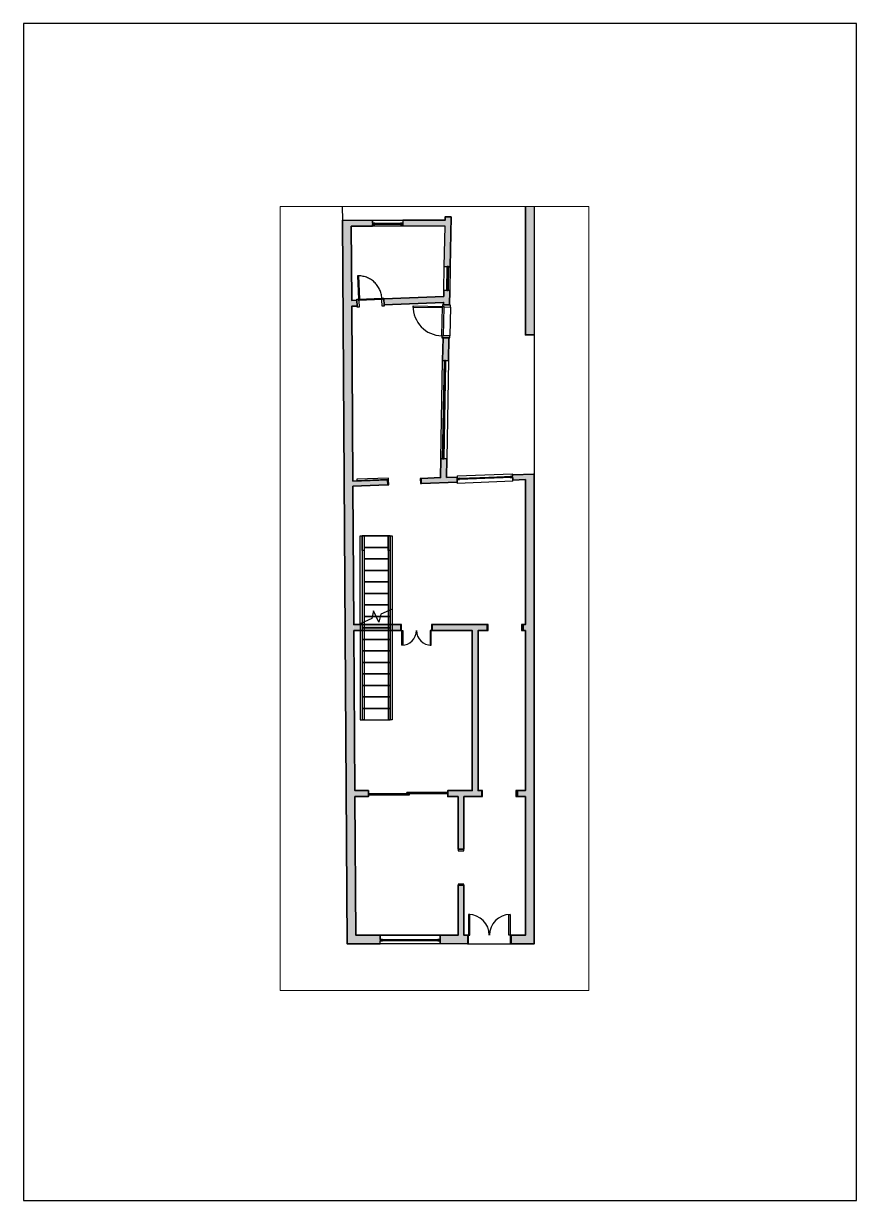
# Paper-space layout 'Layout1' of a CAD drawing. Header units: millimetres. Extents: x 64 to 274, y 59 to 356.
# The model-space entities are those that its viewports show. They can reach past a viewport. Long polylines and large blocks are cut down to what shows.
import ezdxf

# ---------------------------------------------------------------- set-up
doc = ezdxf.new("R2010")
doc.units = ezdxf.units.MM
doc.linetypes.add('Projeção', pattern=[396.875, 238.125, -158.75])
doc.layers.get('0').update_dxf_attribs({"color": 250, "lineweight": 25})
for name, color, linetype, lineweight in [('A-ALV-___-___-EXI', 250, 'Projeção', 25), ('A-ARV-___-___-EXI', 250, 'Continuous', 25), ('A-BLO-___-___-EXI', 250, 'Continuous', 25), ('A-CDA-___-___-EXI', 250, 'Projeção', 25), ('A-COB-___-___-EXI', 250, 'Continuous', 25), ('A-ESC-___-___-EXI', 250, 'Continuous', 25), ('A-JAN-___-___-EXI', 250, 'Continuous', 25), ('A-PAR-___-___-EXI', 250, 'Continuous', 25), ('A-PIL-___-___-EXI', 250, 'Continuous', 25), ('A-POR-___-___-EXI', 250, 'Continuous', 25), ('A-RMP-___-___-EXI', 250, 'Continuous', 25), ('A-VEG-___-___-EXI', 250, 'Continuous', 25), ('A-VIG-___-___-EXI', 250, 'Continuous', 25)]:
    doc.layers.add(name, color=color, linetype=linetype, lineweight=lineweight)

# ---------------------------------------------------------------- blocks, each defined once
blk = doc.blocks.new('SVG - A4-22434141-Não nomeada')
at = {"layer": 'A-ARV-___-___-EXI'}
for p, q in [((64.29, 356.5), (64.29, 59.5)), ((274.29, 356.5), (64.29, 356.5)), ((274.29, 59.5), (274.29, 356.5)), ((64.29, 59.5), (274.29, 59.5))]:
    blk.add_line(p, q, dxfattribs=at)
blk = doc.blocks.new('Tipo de corrimão superior - Corrimão superior_Interno_-22137037-Planta baixa - Térreo_')
at = {"layer": 'A-VEG-___-___-EXI', "color": 10}
for p, q in [((6283, 2948), (6283, 2998)), ((6283, 2998), (6651, 2998)), ((6651, 2998), (6651, 2948)), ((6651, 2948), (6283, 2948))]:
    blk.add_line(p, q, dxfattribs=at)
blk = doc.blocks.new('Tipo de corrimão superior - Corrimão superior_Interno_-V1-Planta baixa - Térreo_')
at = {"layer": 'A-ALV-___-___-EXI'}
for p, q in [((2011, 2948), (2011, 2998)), ((4458, 2998), (2011, 2998)), ((4481, 2948), (2011, 2948))]:
    blk.add_line(p, q, dxfattribs=at)
at = {"layer": 'A-VEG-___-___-EXI', "color": 10}
for p, q in [((4458, 2998), (4481, 2948)), ((6651, 2998), (4458, 2998)), ((6651, 2948), (6651, 2998)), ((6651, 2948), (4481, 2948))]:
    blk.add_line(p, q, dxfattribs=at)
blk = doc.blocks.new('Tipo de corrimão superior - Corrimão superior_Interno_-22137048-Planta baixa - Térreo_')
at = {"layer": 'A-VEG-___-___-EXI', "color": 10}
for p, q in [((6283, 2298), (6283, 2348)), ((6283, 2348), (6651, 2348)), ((6651, 2298), (6283, 2298)), ((6651, 2348), (6651, 2298))]:
    blk.add_line(p, q, dxfattribs=at)
blk = doc.blocks.new('Tipo de corrimão superior - Corrimão superior_Interno_-V2-Planta baixa - Térreo_')
at = {"layer": 'A-ALV-___-___-EXI'}
for p, q in [((2011, 2298), (2011, 2348)), ((4760, 2348), (2011, 2348)), ((4784, 2298), (2011, 2298))]:
    blk.add_line(p, q, dxfattribs=at)
at = {"layer": 'A-VEG-___-___-EXI', "color": 10}
for p, q in [((4760, 2348), (4784, 2298)), ((6651, 2348), (4760, 2348)), ((6651, 2298), (4784, 2298)), ((6651, 2298), (6651, 2348))]:
    blk.add_line(p, q, dxfattribs=at)
blk = doc.blocks.new('000_PORTA_DE_MADEIRA_MODULOSREVIT - Porta simples 75 cm-22162156-Planta baixa - Térreo_')
at = {"layer": 'A-CDA-___-___-EXI'}
for p, q in [((340, 105), (340, 845)), ((340, 845), (375, 845)), ((375, 845), (375, 105))]:
    blk.add_line(p, q, dxfattribs=at)
blk.add_arc((375, 105), 740, 90, 180, dxfattribs=at)
at = {"layer": 'A-COB-___-___-EXI'}
for p, q in [((-370, 105), (370, 105)), ((-370, 70), (-370, 105)), ((370, 70), (-370, 70)), ((370, 105), (370, 70))]:
    blk.add_line(p, q, dxfattribs=at)
at = {"layer": 'A-ESC-___-___-EXI'}
for p, q in [((-375, 105), (-415, 105)), ((-415, 105), (-415, 75)), ((-375, 65), (-375, 105)), ((-365, 65), (-375, 65)), ((-365, -95), (-365, 65)), ((375, 65), (365, 65)), ((365, 65), (365, -95)), ((415, 105), (375, 105)), ((375, 105), (375, 65)), ((415, 75), (415, 105)), ((-415, -75), (-415, -95)), ((-415, -95), (-365, -95)), ((365, -95), (415, -95)), ((415, -95), (415, -75))]:
    blk.add_line(p, q, dxfattribs=at)
blk = doc.blocks.new('020_SOLEIRA_PEITORIL_MODULOSREVIT - Filete-22162189-Planta baixa - Térreo_')
at = {"layer": 'A-RMP-___-___-EXI'}
for p, q in [((365, 17.5), (370, 17.5)), ((370, -17.5), (365, -17.5))]:
    blk.add_line(p, q, dxfattribs=at)
blk = doc.blocks.new('020_SOLEIRA_PEITORIL_MODULOSREVIT - Filete-22162191-Planta baixa - Térreo_')
at = {"layer": 'A-RMP-___-___-EXI'}
for p, q in [((-370, 65), (-370, 60)), ((365, 100), (370, 100)), ((360, -100), (-370, -100))]:
    blk.add_line(p, q, dxfattribs=at)
blk = doc.blocks.new('000_PORTA_DE_MADEIRA_MODULOSREVIT - Porta simples 60cm-22162269-Planta baixa - Térreo_')
at = {"layer": 'A-CDA-___-___-EXI'}
for p, q in [((265, -95), (265, -685)), ((300, -685), (300, -95)), ((265, -685), (300, -685))]:
    blk.add_line(p, q, dxfattribs=at)
blk.add_arc((300, -95), 590, 180, 270, dxfattribs=at)
at = {"layer": 'A-COB-___-___-EXI'}
for p, q in [((-295, -60), (295, -60)), ((-295, -95), (-295, -60)), ((295, -95), (-295, -95)), ((295, -60), (295, -95))]:
    blk.add_line(p, q, dxfattribs=at)
at = {"layer": 'A-ESC-___-___-EXI'}
for p, q in [((-340, 105), (-290, 105)), ((-340, 75), (-340, 105)), ((-290, 105), (-290, -55)), ((290, 105), (340, 105)), ((290, -55), (290, 105)), ((340, 105), (340, 75)), ((-340, -95), (-340, -75)), ((-300, -95), (-340, -95)), ((-290, -55), (-300, -55)), ((-300, -55), (-300, -95)), ((300, -55), (290, -55)), ((300, -95), (300, -55)), ((340, -95), (300, -95)), ((340, -75), (340, -95))]:
    blk.add_line(p, q, dxfattribs=at)
blk = doc.blocks.new('020_SOLEIRA_PEITORIL_MODULOSREVIT - Filete-22162286-Planta baixa - Térreo_')
at = {"layer": 'A-RMP-___-___-EXI'}
for p, q in [((290, 17.5), (295, 17.5)), ((295, -17.5), (290, -17.5))]:
    blk.add_line(p, q, dxfattribs=at)
blk = doc.blocks.new('000_JANELA_UMA_FOLHA_MODULOSREVIT - 000_JANELA_UMA_FOLHA_MODULOSREVIT-22247506-Planta baixa - Térreo_')
at = {"layer": 'A-VIG-___-___-EXI'}
for p, q in [((-240, 0), (-300, 0)), ((-300, 0), (-300, -30)), ((-240, 0), (-300, 0)), ((-300, 0), (-300, -30)), ((-300, 0), (300, 0)), ((-300, 0), (-300, -30)), ((-300, -30), (-240, -30)), ((-300, -30), (-240, -30)), ((300, -30), (-300, -30)), ((-245, 0), (245, 0)), ((245, -30), (-245, -30)), ((-240, -30), (-240, 0)), ((-240, -30), (-240, 0)), ((240, -10), (-240, -10)), ((-240, -10), (-240, -20)), ((-240, -20), (240, -20)), ((300, 0), (240, 0)), ((240, 0), (240, -30)), ((300, 0), (240, 0)), ((240, 0), (240, -30)), ((240, -20), (240, -10)), ((240, -30), (300, -30)), ((240, -30), (300, -30)), ((300, -30), (300, 0)), ((300, -30), (300, 0)), ((300, 0), (300, -30))]:
    blk.add_line(p, q, dxfattribs=at)
blk = doc.blocks.new('000_JANELA_UMA_FOLHA_MODULOSREVIT - 000_JANELA_UMA_FOLHA_MODULOSREVIT-22247543-Planta baixa - Térreo_')
at = {"layer": 'A-VIG-___-___-EXI'}
for p, q in [((-325, 0), (-385, 0)), ((-385, 0), (-385, -30)), ((-325, 0), (-385, 0)), ((-385, 0), (-385, -30)), ((-385, 0), (385, 0)), ((-385, 0), (-385, -30)), ((-385, -30), (-325, -30)), ((-385, -30), (-325, -30)), ((385, -30), (-385, -30)), ((-330, 0), (330, 0)), ((330, -30), (-330, -30)), ((-325, -30), (-325, 0)), ((-325, -30), (-325, 0)), ((325, -10), (-325, -10)), ((-325, -10), (-325, -20)), ((-325, -20), (325, -20)), ((385, 0), (325, 0)), ((325, 0), (325, -30)), ((385, 0), (325, 0)), ((325, 0), (325, -30)), ((325, -20), (325, -10)), ((325, -30), (385, -30)), ((325, -30), (385, -30)), ((385, -30), (385, 0)), ((385, -30), (385, 0)), ((385, 0), (385, -30))]:
    blk.add_line(p, q, dxfattribs=at)
blk = doc.blocks.new('000_JANELA_UMA_FOLHA_MODULOSREVIT - 000_JANELA_UMA_FOLHA_MODULOSREVIT-22246570-Planta baixa - Térreo_')
at = {"layer": 'A-VIG-___-___-EXI'}
for p, q in [((-695, 0), (-755, 0)), ((-755, 0), (-755, -30)), ((-695, 0), (-755, 0)), ((-755, 0), (-755, -30)), ((-755, 0), (755, 0)), ((-755, 0), (-755, -30)), ((-755, -30), (-695, -30)), ((-755, -30), (-695, -30)), ((755, -30), (-755, -30)), ((-700, 0), (700, 0)), ((700, -30), (-700, -30)), ((-695, -30), (-695, 0)), ((-695, -30), (-695, 0)), ((695, -10), (-695, -10)), ((-695, -10), (-695, -20)), ((-695, -20), (695, -20)), ((755, 0), (695, 0)), ((695, 0), (695, -30)), ((755, 0), (695, 0)), ((695, 0), (695, -30)), ((695, -20), (695, -10)), ((695, -30), (755, -30)), ((695, -30), (755, -30)), ((755, -30), (755, 0)), ((755, -30), (755, 0)), ((755, 0), (755, -30))]:
    blk.add_line(p, q, dxfattribs=at)
blk = doc.blocks.new('000_JANELA_UMA_FOLHA_MODULOSREVIT - 000_JANELA_UMA_FOLHA_MODULOSREVIT-22247616-Planta baixa - Térreo_')
at = {"layer": 'A-VIG-___-___-EXI'}
for p, q in [((-640, 0), (-700, 0)), ((-700, 0), (-700, -30)), ((-640, 0), (-700, 0)), ((-700, 0), (-700, -30)), ((-700, 0), (700, 0)), ((-700, 0), (-700, -30)), ((-700, -30), (-640, -30)), ((-700, -30), (-640, -30)), ((700, -30), (-700, -30)), ((-645, 0), (645, 0)), ((645, -30), (-645, -30)), ((-640, -30), (-640, 0)), ((-640, -30), (-640, 0)), ((640, -10), (-640, -10)), ((-640, -10), (-640, -20)), ((-640, -20), (640, -20)), ((700, 0), (640, 0)), ((640, 0), (640, -30)), ((700, 0), (640, 0)), ((640, 0), (640, -30)), ((640, -20), (640, -10)), ((640, -30), (700, -30)), ((640, -30), (700, -30)), ((700, -30), (700, 0)), ((700, -30), (700, 0)), ((700, 0), (700, -30))]:
    blk.add_line(p, q, dxfattribs=at)
blk = doc.blocks.new('020_SOLEIRA_PEITORIL_MODULOSREVIT - Peitoril-22247631-Planta baixa - Térreo_')
at = {"layer": 'A-RMP-___-___-EXI'}
for p, q in [((-700, 95), (700, 95)), ((-700, 95), (-700, 65)), ((700, 65), (700, 95)), ((-700, -65), (-700, -95)), ((700, -95), (-700, -95)), ((700, -95), (700, -65))]:
    blk.add_line(p, q, dxfattribs=at)
blk = doc.blocks.new('porta multiplas_original - Correr - 80 cm-22369454-Planta baixa - Térreo_')
at = {"layer": 'A-JAN-___-___-EXI'}
for p, q in [((-400, 106), (-1196, 106)), ((-1196, 106), (-1196, 76)), ((-1196, 76), (-400, 76)), ((-400, 65), (-430, 65)), ((-430, 65), (-430, -65)), ((-400, 76), (-400, 106)), ((-400, -65), (-400, 65)), ((430, 65), (400, 65)), ((400, 65), (400, -65)), ((430, -65), (430, 65)), ((-430, -65), (-400, -65)), ((400, -65), (430, -65))]:
    blk.add_line(p, q, dxfattribs=at)
blk = doc.blocks.new('porta multiplas_original - Dupla - 60 cm-22369729-Planta baixa - Térreo_')
at = {"layer": 'A-JAN-___-___-EXI'}
for p, q in [((-343, 447), (-373, 447)), ((-373, 447), (-373, 75)), ((-343, 75), (-343, 447)), ((343, 75), (343, 447)), ((343, 447), (373, 447)), ((373, 447), (373, 75)), ((-375, 75), (-405, 75)), ((-405, 75), (-405, -75)), ((-375, -75), (-375, 75)), ((-373, 75), (-343, 75)), ((373, 75), (343, 75)), ((405, 75), (375, 75)), ((375, 75), (375, -75)), ((405, -75), (405, 75)), ((-405, -75), (-375, -75)), ((375, -75), (405, -75))]:
    blk.add_line(p, q, dxfattribs=at)
at = {"layer": 'A-PIL-___-___-EXI'}
for centre, start, end in [((-373, 75), 360, 90), ((373, 75), 90, 180)]:
    blk.add_arc(centre, 372, start, end, dxfattribs=at)
blk = doc.blocks.new('porta multiplas_original - Dupla - 70 cm-22370034-Planta baixa - Térreo_')
at = {"layer": 'A-JAN-___-___-EXI'}
for p, q in [((-493, 632), (-523, 632)), ((-523, 632), (-523, 110)), ((-493, 110), (-493, 632)), ((493, 110), (493, 632)), ((493, 632), (523, 632)), ((523, 632), (523, 110)), ((-525, 110), (-555, 110)), ((-555, 110), (-555, -110)), ((-525, -110), (-525, 110)), ((-523, 110), (-493, 110)), ((523, 110), (493, 110)), ((555, 110), (525, 110)), ((525, 110), (525, -110)), ((555, -110), (555, 110)), ((-555, -110), (-525, -110)), ((525, -110), (555, -110))]:
    blk.add_line(p, q, dxfattribs=at)
at = {"layer": 'A-PIL-___-___-EXI'}
for centre, start, end in [((-523, 110), 360, 90), ((523, 110), 90, 180)]:
    blk.add_arc(centre, 522, start, end, dxfattribs=at)
blk = doc.blocks.new('000_JANELA_UMA_FOLHA_MODULOSREVIT - 000_JANELA_UMA_FOLHA_MODULOSREVIT-22370788-Planta baixa - Térreo_')
at = {"layer": 'A-VIG-___-___-EXI'}
for p, q in [((-1180, 0), (-1240, 0)), ((-1240, 0), (-1240, -30)), ((-1180, 0), (-1240, 0)), ((-1240, 0), (-1240, -30)), ((-1240, 0), (1240, 0)), ((-1240, 0), (-1240, -30)), ((-1240, -30), (-1180, -30)), ((-1240, -30), (-1180, -30)), ((1240, -30), (-1240, -30)), ((-1185, 0), (1185, 0)), ((1185, -30), (-1185, -30)), ((-1180, -30), (-1180, 0)), ((-1180, -30), (-1180, 0)), ((1180, -10), (-1180, -10)), ((-1180, -10), (-1180, -20)), ((-1180, -20), (1180, -20)), ((1240, 0), (1180, 0)), ((1180, 0), (1180, -30)), ((1240, 0), (1180, 0)), ((1180, 0), (1180, -30)), ((1180, -20), (1180, -10)), ((1180, -30), (1240, -30)), ((1180, -30), (1240, -30)), ((1240, -30), (1240, 0)), ((1240, -30), (1240, 0)), ((1240, 0), (1240, -30))]:
    blk.add_line(p, q, dxfattribs=at)
blk = doc.blocks.new('porta multiplas - Vao 90-22371018-Planta baixa - Térreo_')
at = {"layer": 'A-JAN-___-___-EXI'}
for p, q in [((-420, 75), (-450, 75)), ((-450, 75), (-450, -75)), ((-420, -75), (-420, 75)), ((450, 75), (421, 75)), ((421, 75), (421, -75)), ((450, -75), (450, 75)), ((465, 75), (450, 75)), ((-450, -75), (-420, -75)), ((421, -75), (450, -75)), ((450, -75), (465, -75))]:
    blk.add_line(p, q, dxfattribs=at)

msp = doc.modelspace()

# ---------------------------------------------------------------- hatches: boundary and pattern name
at = {"layer": 'A-PAR-___-___-EXI'}
for points in [[(-2562, 5472), (-2562, 8719), (-2782, 8719), (-2782, 5472)], [(-7276, -9897), (-7056, -9897), (-7177, 8367), (-7397, 8367), (-7301, -6125)], [(-2562, -9677), (-2562, 1962), (-2782, 1954), (-2782, -9677)], [(-4124, -6027), (-3974, -6027), (-3974, -1987), (-4124, -1987)], [(-4482, -9677), (-4332, -9677), (-4332, -8646), (-4482, -8646)]]:
    msp.add_hatch(color=11, dxfattribs=at).paths.add_polyline_path(points)
h = msp.add_hatch(color=11, dxfattribs=at)
h.paths.add_polyline_path([(-7176, 8217), (-6640, 8217), (-6640, 8367), (-7177, 8367), (-7176, 8262)])
h.paths.add_polyline_path([(-5870, 8217), (-4810, 8217), (-4807, 8367), (-5870, 8367), (-5870, 8262)])
h = msp.add_hatch(color=11, dxfattribs=at)
h.paths.add_polyline_path([(-4922, 1871), (-4772, 1877), (-4764, 2345), (-4914, 2348), (-4914, 2347)])
h.paths.add_polyline_path([(-4720, 4825), (-4710, 5398), (-4860, 5401), (-4869, 4828), (-4795, 4826)])
h.paths.add_polyline_path([(-4695, 6228), (-4688, 6595), (-4838, 6597), (-4845, 6230)])
h.paths.add_polyline_path([(-4678, 7195), (-4655, 8451), (-4805, 8454), (-4828, 7197), (-4723, 7195)])
h = msp.add_hatch(color=11, dxfattribs=at)
h.paths.add_polyline_path([(-7162, 6195), (-7025, 6201), (-7032, 6351), (-7163, 6345)])
h.paths.add_polyline_path([(-6346, 6230), (-4844, 6295), (-4841, 6445), (-6352, 6380)])
h = msp.add_hatch(color=11, dxfattribs=at)
h.paths.add_polyline_path([(-7132, 1655), (-6259, 1689), (-6264, 1819), (-7133, 1785), (-7133, 1689)])
h.paths.add_polyline_path([(-5400, 1722), (-4500, 1757), (-4506, 1887), (-5405, 1852)])
h.paths.add_polyline_path([(-3102, 1811), (-2782, 1824), (-2782, 1954), (-3107, 1941), (-3104, 1874)])
h = msp.add_hatch(color=11, dxfattribs=at)
h.paths.add_polyline_path([(-7108, -1987), (-5934, -1987), (-5934, -1837), (-7109, -1837)])
h.paths.add_polyline_path([(-5074, -1987), (-3754, -1987), (-3754, -1837), (-5124, -1837), (-5124, -1987)])
h.paths.add_polyline_path([(-2839, -1987), (-2782, -1987), (-2782, -1837), (-2839, -1837)])
h = msp.add_hatch(color=11, dxfattribs=at)
h.paths.add_polyline_path([(-7081, -6177), (-6740, -6177), (-6740, -6027), (-7082, -6027), (-7081, -6125)])
h.paths.add_polyline_path([(-4740, -6177), (-3894, -6177), (-3894, -6027), (-4740, -6027), (-4740, -6125)])
h.paths.add_polyline_path([(-2979, -6177), (-2782, -6177), (-2782, -6027), (-2979, -6027), (-2979, -6125)])
h = msp.add_hatch(color=11, dxfattribs=at)
h.paths.add_polyline_path([(-4482, -8646), (-4332, -8646), (-4332, -8416), (-4482, -8416), (-4482, -8599)])
h.paths.add_polyline_path([(-4482, -7501), (-4332, -7501), (-4332, -6177), (-4482, -6177)])
h = msp.add_hatch(color=11, dxfattribs=at)
h.paths.add_polyline_path([(-7056, -9897), (-6445, -9897), (-6445, -9677), (-7057, -9677), (-7057, -9817)])
h.paths.add_polyline_path([(-4935, -9897), (-4247, -9897), (-4247, -9677), (-4935, -9677), (-4935, -9817)])
h.paths.add_polyline_path([(-3137, -9897), (-2562, -9897), (-2562, -9677), (-3137, -9677)])

# ---------------------------------------------------------------- linework, layer by layer
at = {"color": 253}
for p, q in [((-7397, 8367), (-6640, 8367)), ((-5870, 8367), (-5870, 8292))]:
    msp.add_line(p, q, dxfattribs=at)
at = {"color": 7, "lineweight": 35}
for p, q in [((-6640, 8292), (-6640, 8367)), ((-5870, 8262), (-5870, 8217)), ((-4935, -9677), (-4935, -9787)), ((-4935, -9817), (-4935, -9897))]:
    msp.add_line(p, q, dxfattribs=at)
at = {"color": 250}
msp.add_line((-6640, 8217), (-6640, 8262), dxfattribs=at)
for p, q in [((-6679, -6105), (-6739, -6105)), ((-6739, -6105), (-6739, -6135)), ((-6739, -6135), (-6679, -6135)), ((-6679, -6135), (-6679, -6105)), ((-4800, -6072), (-4740, -6072)), ((-4800, -6102), (-4800, -6072)), ((-4740, -6102), (-4800, -6102)), ((-4740, -6072), (-4740, -6102)), ((-4740, -6072), (-4740, -6102))]:
    msp.add_line(p, q)
at = {"color": 7, "lineweight": 35}
for points in [[(-4720, 4825), (-4710, 5398), (-4860, 5401), (-4870, 4828)], [(-4504, 1852), (-4506, 1887), (-4772, 1877), (-4764, 2345)]]:
    msp.add_lwpolyline(points, dxfattribs=at)
for points in [[(-6195, -1921), (-6895, -1921)], [(-6739, -6105), (-6739, -6135), (-6679, -6135), (-6679, -6105)]]:
    msp.add_lwpolyline(points, close=True)
at = {"layer": 'A-ESC-___-___-EXI'}
for points in [[(-6195, -761), (-6195, -471), (-6195, -181), (-6195, 109), (-6195, 399), (-6145, 399), (-6145, -1445), (-6432, -1578), (-6479, -1773), (-6611, -1489), (-6658, -1684), (-6945, -1818), (-6945, 399), (-6895, 399), (-6895, 109), (-6895, -181), (-6895, -471), (-6895, -761), (-6895, -1051), (-6895, -1341), (-6895, -1631), (-6895, -1794), (-6895, -4241), (-6195, -4241), (-6195, -1468), (-6195, -1341), (-6195, -1051)], [(-6246, 109), (-6845, 109)], [(-6246, -181), (-6845, -181)], [(-6246, -471), (-6845, -471)], [(-6246, -761), (-6845, -761)], [(-6246, -1051), (-6845, -1051)], [(-6246, -1341), (-6845, -1341)], [(-6545, -1631), (-6646, -1631), (-6845, -1631), (-6646, -1631)], [(-6195, -1631), (-6445, -1631), (-6545, -1631), (-6445, -1631)], [(-6195, -2211), (-6895, -2211)], [(-6195, -2501), (-6895, -2501)], [(-6195, -2791), (-6895, -2791)], [(-6195, -3081), (-6895, -3081)], [(-6195, -3371), (-6895, -3371)], [(-6195, -3661), (-6895, -3661)], [(-6195, -3951), (-6895, -3951)]]:
    msp.add_lwpolyline(points, close=True, dxfattribs=at)
at = {"layer": 'A-ESC-___-___-EXI', "linetype": 'Projeção'}
msp.add_lwpolyline([(-6246, 399), (-6845, 399)], close=True, dxfattribs=at)
at = {"layer": 'A-ESC-___-___-EXI'}
for points in [[(-6145, -1445), (-6145, -4241), (-6195, -4241)], [(-6945, -1818), (-6945, -4241), (-6895, -4241)]]:
    msp.add_lwpolyline(points, dxfattribs=at)
at = {"layer": 'A-JAN-___-___-EXI', "color": 253}
msp.add_line((-6640, 8367), (-5870, 8367), dxfattribs=at)
at = {"layer": 'A-JAN-___-___-EXI', "color": 250}
msp.add_line((-5870, 8217), (-6640, 8217), dxfattribs=at)
for points in [[(-4763, 6596), (-4838, 6597), (-4828, 7197), (-4753, 7196)], [(-4678, 7195), (-4688, 6595), (-4733, 6596)], [(-4869, 2347), (-4914, 2348), (-4870, 4828), (-4825, 4827)], [(-4795, 4826), (-4720, 4825), (-4764, 2345), (-4839, 2347)]]:
    msp.add_lwpolyline(points, dxfattribs=at)
at = {"layer": 'A-PAR-___-___-EXI', "color": 253}
msp.add_line((-7399, 8719), (-7397, 8367), dxfattribs=at)
at = {"layer": 'A-PAR-___-___-EXI', "color": 250}
for p, q in [((-4810, 8217), (-5870, 8217)), ((-4828, 7197), (-4810, 8217))]:
    msp.add_line(p, q, dxfattribs=at)
at = {"layer": 'A-PAR-___-___-EXI', "color": 7, "lineweight": 35}
msp.add_line((-3754, -1837), (-5124, -1837), dxfattribs=at)
for points in [[(-2782, 8719), (-2782, 5472), (-2562, 5472)], [(-7397, 8367), (-7276, -9897), (-6445, -9897)], [(-4723, 7195), (-4678, 7195), (-4655, 8451), (-4805, 8454), (-4807, 8367), (-5870, 8367)], [(-6264, 1819), (-7133, 1785), (-7162, 6195), (-7025, 6201), (-7032, 6351), (-7163, 6345), (-7176, 8217), (-6640, 8217)], [(-4838, 6597), (-4841, 6445), (-6352, 6380), (-6346, 6230), (-4844, 6295), (-4845, 6230), (-4695, 6228), (-4688, 6595)], [(-4914, 2348), (-4922, 1871), (-5405, 1852)], [(-5400, 1722), (-4500, 1757), (-4503, 1822)], [(-3137, -9897), (-2562, -9897), (-2562, 1962), (-3107, 1941), (-3105, 1906)], [(-3104, 1876), (-3102, 1811), (-2782, 1824), (-2782, -1837), (-2839, -1837), (-2839, -1987), (-2782, -1987), (-2782, -6027), (-2979, -6027), (-2979, -6177), (-2782, -6177), (-2782, -9677), (-3137, -9677)], [(-5934, -1837), (-7109, -1837), (-7132, 1655), (-6259, 1689)], [(-6445, -9677), (-7057, -9677), (-7081, -6177), (-6740, -6177), (-6740, -6027), (-7082, -6027), (-7108, -1987), (-5934, -1987)], [(-5124, -1987), (-4124, -1987), (-4124, -6027), (-4740, -6027), (-4740, -6072), (-4740, -6102), (-4740, -6177), (-4482, -6177), (-4482, -7501), (-4332, -7501), (-4332, -6177), (-3894, -6177)], [(-3894, -6027), (-3974, -6027), (-3974, -1987), (-3754, -1987)], [(-4482, -8416), (-4482, -9677), (-4935, -9677), (-6445, -9677), (-6445, -9787)], [(-4247, -9677), (-4332, -9677), (-4332, -8416)]]:
    msp.add_lwpolyline(points, dxfattribs=at)
at = {"layer": 'A-PAR-___-___-EXI'}
msp.add_lwpolyline([(-2562, 8719), (-2562, 5472), (-2562, 1962), (-2582, 1962)], dxfattribs=at)
at = {"layer": 'A-PAR-___-___-EXI', "color": 250}
msp.add_lwpolyline([(-4247, -9897), (-4935, -9897), (-6445, -9897), (-6445, -9817)], dxfattribs=at)
at = {"layer": 'A-POR-___-___-EXI'}
for p, q in [((-6684, -6105), (-5764, -6105)), ((-5764, -6135), (-6684, -6135)), ((-5770, -6072), (-5710, -6072)), ((-5770, -6102), (-5770, -6072)), ((-5710, -6102), (-5770, -6102)), ((-5769, -6105), (-5769, -6135)), ((-5769, -6105), (-5769, -6135)), ((-5769, -6135), (-5709, -6135)), ((-5769, -6135), (-5709, -6135)), ((-4795, -6072), (-5715, -6072)), ((-5715, -6102), (-4795, -6102)), ((-5710, -6072), (-5710, -6102)), ((-5709, -6135), (-5709, -6105)), ((-5709, -6135), (-5709, -6105))]:
    msp.add_line(p, q, dxfattribs=at)
at = {"layer": 'A-POR-___-___-EXI', "color": 253}
msp.add_line((-4217, -9897), (-3167, -9897), dxfattribs=at)
at = {"layer": 'A-POR-___-___-EXI'}
for points in [[(-5709, -6135), (-5709, -6105), (-6739, -6105), (-6739, -6135)], [(-6679, -6115), (-6679, -6125), (-5769, -6125), (-5769, -6115)], [(-4740, -6072), (-5770, -6072), (-5770, -6102), (-4740, -6102), (-4800, -6102), (-4800, -6072)], [(-5710, -6102), (-5770, -6102), (-5770, -6072), (-5710, -6072)], [(-4800, -6092), (-5710, -6092), (-5710, -6082), (-4800, -6082)], [(-5610, -6102), (-5670, -6102)]]:
    msp.add_lwpolyline(points, close=True, dxfattribs=at)

# ---------------------------------------------------------------- block references
for name, p, rotation in [('020_SOLEIRA_PEITORIL_MODULOSREVIT - Filete-22162286-Planta baixa - Térreo_', (-6697, 6368), 182.4616237991079), ('020_SOLEIRA_PEITORIL_MODULOSREVIT - Filete-22162191-Planta baixa - Térreo_', (-4782, 5819), 88.9830219692819), ('020_SOLEIRA_PEITORIL_MODULOSREVIT - Filete-22162189-Planta baixa - Térreo_', (-4865, 5821), 88.9830219692819)]:
    msp.add_blockref(name, p, dxfattribs=dict(rotation=rotation))
at = {"layer": 'A-ESC-___-___-EXI', "color": 10, "rotation": 90.0000000000003}
for name in ['Tipo de corrimão superior - Corrimão superior_Interno_-22137037-Planta baixa - Térreo_', 'Tipo de corrimão superior - Corrimão superior_Interno_-V1-Planta baixa - Térreo_', 'Tipo de corrimão superior - Corrimão superior_Interno_-22137048-Planta baixa - Térreo_', 'Tipo de corrimão superior - Corrimão superior_Interno_-V2-Planta baixa - Térreo_']:
    msp.add_blockref(name, (-3897, -6252), dxfattribs=at)
at = {"layer": 'A-JAN-___-___-EXI'}
for name, p in [('000_JANELA_UMA_FOLHA_MODULOSREVIT - 000_JANELA_UMA_FOLHA_MODULOSREVIT-22247543-Planta baixa - Térreo_', (-6255, 8292)), ('000_JANELA_UMA_FOLHA_MODULOSREVIT - 000_JANELA_UMA_FOLHA_MODULOSREVIT-22246570-Planta baixa - Térreo_', (-5690, -9787))]:
    msp.add_blockref(name, p, dxfattribs=at)
for name, p, rotation in [('000_JANELA_UMA_FOLHA_MODULOSREVIT - 000_JANELA_UMA_FOLHA_MODULOSREVIT-22247506-Planta baixa - Térreo_', (-4758, 6896), 88.9830219692819), ('000_JANELA_UMA_FOLHA_MODULOSREVIT - 000_JANELA_UMA_FOLHA_MODULOSREVIT-22370788-Planta baixa - Térreo_', (-4817, 3587), 268.9830219692819), ('020_SOLEIRA_PEITORIL_MODULOSREVIT - Peitoril-22247631-Planta baixa - Térreo_', (-3804, 1849), 182.217635108192), ('000_JANELA_UMA_FOLHA_MODULOSREVIT - 000_JANELA_UMA_FOLHA_MODULOSREVIT-22247616-Planta baixa - Térreo_', (-3804, 1849), 182.217635108192)]:
    msp.add_blockref(name, p, dxfattribs=dict(at, rotation=rotation))
at = {"layer": 'A-POR-___-___-EXI'}
for name, p, rotation in [('000_PORTA_DE_MADEIRA_MODULOSREVIT - Porta simples 60cm-22162269-Planta baixa - Térreo_', (-6689, 6291), 182.4616237991079), ('000_PORTA_DE_MADEIRA_MODULOSREVIT - Porta simples 75 cm-22162156-Planta baixa - Térreo_', (-4777, 5814), 88.9830219692819), ('porta multiplas_original - Correr - 80 cm-22369454-Planta baixa - Térreo_', (-5832, 1771), 2.217635108192014), ('porta multiplas_original - Dupla - 60 cm-22369729-Planta baixa - Térreo_', (-5529, -1912), 180), ('porta multiplas - Vao 90-22371018-Planta baixa - Térreo_', (-4407, -7966), 90.0000000000001)]:
    msp.add_blockref(name, p, dxfattribs=dict(at, rotation=rotation))
for name, p in [('porta multiplas - Vao 90-22371018-Planta baixa - Térreo_', (-3304, -1912)), ('porta multiplas - Vao 90-22371018-Planta baixa - Térreo_', (-3444, -6102)), ('porta multiplas_original - Dupla - 70 cm-22370034-Planta baixa - Térreo_', (-3692, -9787))]:
    msp.add_blockref(name, p, dxfattribs=at)

psp = doc.layouts.get("Layout1")

# ---------------------------------------------------------------- block references
at = {"layer": 'A-BLO-___-___-EXI'}
psp.add_blockref('SVG - A4-22434141-Não nomeada', (0, 0), dxfattribs=at)

# ---------------------------------------------------------------- viewports
at = {"layer": 'A-PAR-___-___-EXI'}
psp.add_viewport(center=(167.91, 211.42), size=(77.88, 197.9), view_center_point=(-5074.5, -1177.38), view_height=19789.984, dxfattribs=at)

doc.saveas('drawing.dxf')
